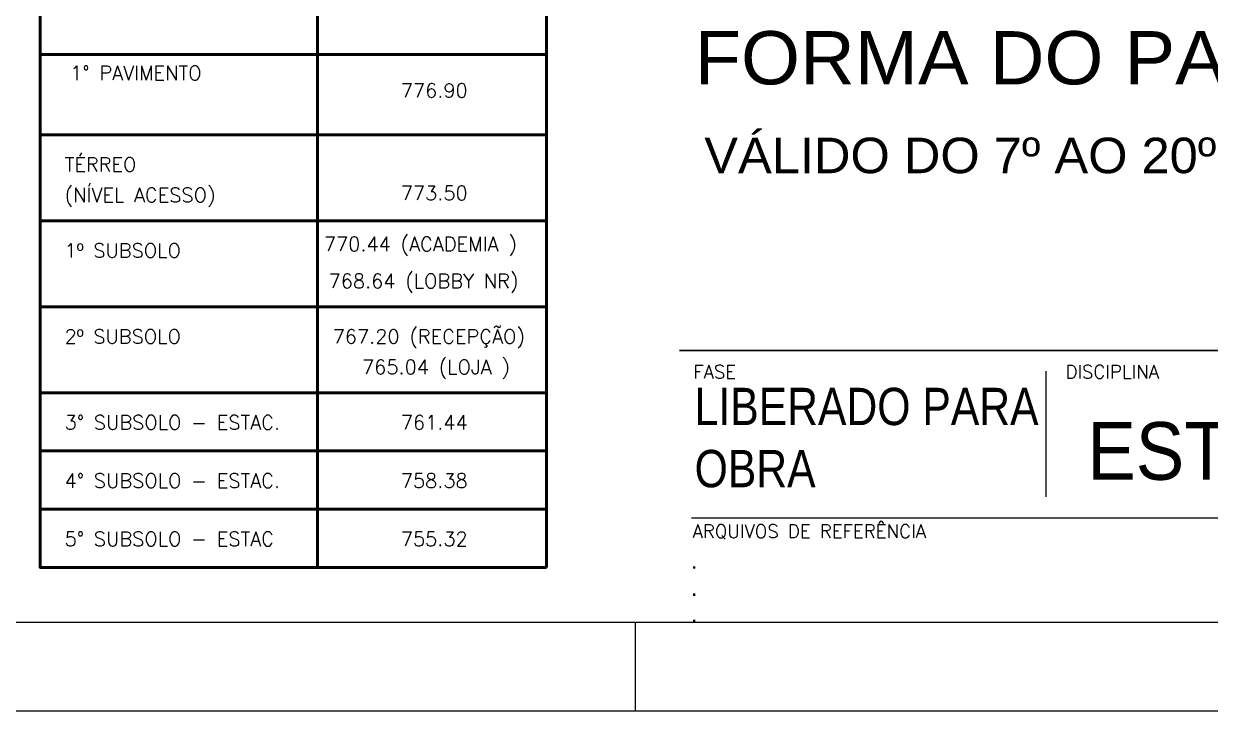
# Model space of a CAD drawing. Header units: millimetres. Extents: x -2368 to 4502, y -1988 to 2217.
# Drawn here: x 3232 to 3901, y -1988 to -1601 of the extents above; entities that cross this region are included whole.
import ezdxf

# ---------------------------------------------------------------- set-up
doc = ezdxf.new("R2010")
doc.units = ezdxf.units.MM
doc.header["$LTSCALE"] = 50
for name, color, linetype in [('CARIMBO', 7, 'Continuous'), ('F-AUX', 2, 'Continuous'), ('F-AUX-RED', 1, 'Continuous'), ('F-MARGEM', 1, 'Continuous')]:
    doc.layers.add(name, color=color, linetype=linetype)
doc.styles.add('AR-REF', font='arial.ttf')
doc.styles.add('NFOLHA', font='ARIALN.TTF')
doc.styles.add('ROMANS', font='romans.shx')
doc.styles.add('STYLE3', font='romans.shx')
doc.styles.add('TITULO DESENHO', font='arial.ttf', dxfattribs={"width": 1.02})

# ---------------------------------------------------------------- blocks, each defined once
blk = doc.blocks.new('A$C037E4E7A')
at = {"layer": 'F-AUX-RED', "lineweight": 50}
for p, q in [((285.3, 1086.05), (285.3, 0)), ((156.25, 1044.28), (156.25, 0)), ((0, 289.06), (285.3, 289.06)), ((0, 243.75), (285.3, 243.75)), ((0, 195.31), (285.3, 195.31)), ((0, 146.87), (285.3, 146.87)), ((0, 98.44), (285.3, 98.44)), ((0, 65.62), (285.3, 65.62)), ((0, 32.81), (285.3, 32.81)), ((0, 0), (285.3, 0))]:
    blk.add_line(p, q, dxfattribs=at)
blk.add_lwpolyline([(285.3, 0), (0, 0), (0, 1086.05), (285.3, 1086.05)], dxfattribs=at)
at = {"layer": 'F-AUX', "char_height": 8, "attachment_point": 1, "style": 'ROMANS'}
for s, insert, width in [('1° PAVIMENTO', (16.92, 282.55), 102.616), ('776.90 ', (203.18, 272.72), 48.1013), ('TÉRREO ', (13.79, 230.99), 62.9325), ('(NÍVEL ACESSO)', (13.79, 213.79), 114.2405), ('773.50', (203.18, 214.9), 44.0928), ('770.44 (ACADEMIA )', (159.86, 186.16), 177.6475), ('1º SUBSOLO', (13.79, 182.55), 85.7806), ('768.64 (LOBBY NR)', (162.5, 165.35), 129.4725), ('2º SUBSOLO', (13.79, 134.11), 85.7806), ('767.20 (RECEPÇÃO)', (164.81, 134.11), 137.0886), ('765.04 (LOJA )', (181.35, 116.92), 97.405), ('3° SUBSOLO - ESTAC.', (13.79, 85.68), 151.9198), ('761.44', (203.18, 85.68), 44.0928), ('4° SUBSOLO - ESTAC.', (13.79, 52.86), 151.9198), ('758.38', (203.18, 52.86), 44.0928), ('5° SUBSOLO - ESTAC', (13.79, 20.05), 147.9113), ('755.32', (203.18, 20.05), 44.0928)]:
    blk.add_mtext(s, dxfattribs=dict(at, insert=insert, width=width))
blk = doc.blocks.new('A0-1L')
at = {"layer": 'F-MARGEM', "color": 2}
for p, q in [((118.9, 1), (118.9, 0)), ((118.9, 1), (118.9, 0)), ((137.4, 0), (0, 0))]:
    blk.add_line(p, q, dxfattribs=at)
blk.add_lwpolyline([(0, 84.1), (137.4, 84.1), (137.4, 0), (0, 0)], close=True, dxfattribs=at)
at = {"layer": 'F-MARGEM', "color": 7}
blk.add_lwpolyline([(2.5, 83.1), (136.4, 83.1), (136.4, 1), (2.5, 1)], close=True, dxfattribs=at)

msp = doc.modelspace()

# ---------------------------------------------------------------- linework, layer by layer
at = {"layer": 'CARIMBO', "color": 94}
msp.add_line((3601.72, -1784.79), (4451.72, -1784.79), dxfattribs=at)
at = {"layer": 'CARIMBO', "color": 6}
msp.add_line((4451.72, -1784.79), (3601.72, -1784.79), dxfattribs=at)
at = {"layer": 'CARIMBO', "color": 1}
for p, q in [((3808.24, -1867.23), (3808.24, -1796.47)), ((4111.84, -1879.11), (3608.35, -1879.11))]:
    msp.add_line(p, q, dxfattribs=at)

# ---------------------------------------------------------------- block references
msp.add_blockref('A$C037E4E7A', (3241.42, -1906.94))
at = {"layer": 'F-MARGEM', "xscale": 50, "yscale": 50, "zscale": 50}
msp.add_blockref('A0-1L', (-2368.28, -1987.99), dxfattribs=at)

# ---------------------------------------------------------------- texts
at = {"layer": 'CARIMBO', "color": 5}
for s, height, style, width, p in [('FORMA DO PAVIMENTO TIPO', 30, 'TITULO DESENHO', 1.02, (3610.19, -1634.81)), ('VÁLIDO DO 7º AO 20º PAVIMENTO', 20, 'TITULO DESENHO', 1.02, (3615.61, -1684.84)), ('ESTRUTURA', 32.5, 'NFOLHA', 1.1, (3831.4, -1857.57))]:
    msp.add_text(s, height=height, dxfattribs=dict(at, style=style, width=width)).set_placement(p)
at = {"layer": 'CARIMBO', "color": 2, "style": 'STYLE3'}
for s, p in [('FASE', (3609.44, -1800.46)), ('DISCIPLINA', (3819.07, -1800.46)), ('ARQUIVOS DE REFERÊNCIA', (3609.01, -1890.34))]:
    msp.add_text(s, height=7.5, dxfattribs=at).set_placement(p)
at = {"layer": 'CARIMBO', "color": 5, "insert": (3610.15, -1805.76), "char_height": 21, "attachment_point": 1, "style": 'NFOLHA'}
msp.add_mtext_dynamic_manual_height_columns('LIBERADO PARA OBRA', width=198.0949, gutter_width=1, heights=[0], dxfattribs=at)
at = {"layer": 'CARIMBO', "color": 3, "char_height": 9, "width": 676.5286, "attachment_point": 1, "style": 'AR-REF'}
for insert in [(3608.18, -1898.72), (3608.18, -1914), (3608.18, -1928.83)]:
    msp.add_mtext('.', dxfattribs=dict(at, insert=insert))

doc.saveas('drawing.dxf')
